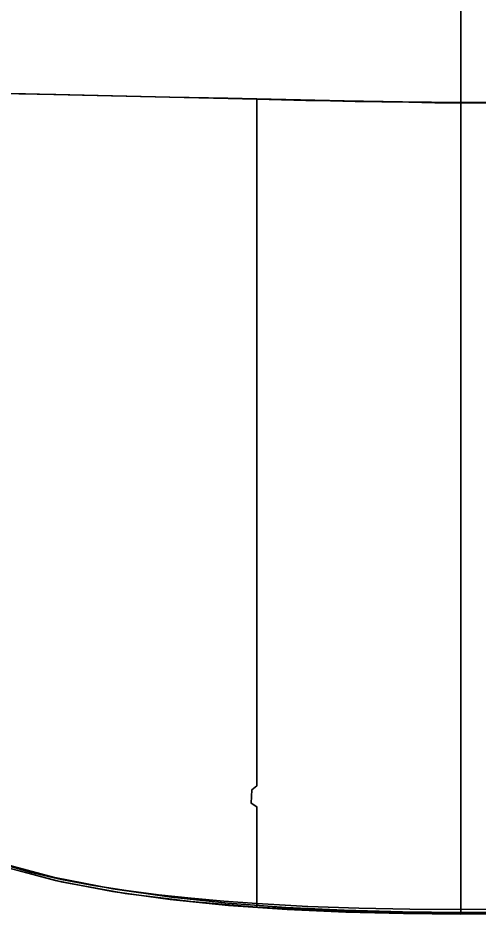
# Model space of a CAD drawing. Header units: centimetres. Extents: x -30.9 to 30.9, y -27.1 to 27.1.
# Drawn here: x -15.16 to 0.62, y -27.13 to 3.54 of the extents above; entities that cross this region are included whole.
import ezdxf

# ---------------------------------------------------------------- set-up
doc = ezdxf.new("R2010")
doc.units = ezdxf.units.CM
doc.layers.get('0').update_dxf_attribs({"true_color": 0x5890e1})

msp = doc.modelspace()

# ---------------------------------------------------------------- linework, layer by layer
at = {"color": 13, "true_color": 0xe05656}
for points in [[(0, 0.645, 0), (0, 2.793, 0), (0, 5.48, 0), (0, 8.162, 0), (0, 9.229, 0), (-1.599, 9.229, 0), (-3.226, 9.236, 0), (-4.927, 9.249, 0), (-6.739, 9.27, 0), (-8.757, 9.308, 0), (-10.911, 9.368, 0), (-13.247, 9.464, 0), (-15.782, 9.564, 0), (-15.782, 7.46, 0), (-15.782, 5.307, 0), (-15.782, 3.132, 0), (-15.782, 0.951, 0), (-13.869, 0.917, 0), (-11.927, 0.878, 0), (-9.963, 0.835, 0), (-7.984, 0.791, 0), (-5.995, 0.747, 0), (-3.999, 0.707, 0), (-2, 0.672, 0)], [(0, 9.229, 0), (0, 8.162, 0), (0, 5.48, 0), (0, 2.793, 0), (0, 0.645, 0), (2, 0.672, 0), (3.999, 0.707, 0), (5.995, 0.747, 0), (7.984, 0.791, 0), (9.963, 0.835, 0), (11.927, 0.878, 0), (13.869, 0.917, 0), (15.782, 0.951, 0), (15.782, 3.132, 0), (15.782, 5.307, 0), (15.782, 7.46, 0), (15.782, 9.564, 0), (13.247, 9.464, 0), (10.911, 9.368, 0), (8.757, 9.308, 0), (6.739, 9.27, 0), (4.927, 9.249, 0), (3.226, 9.236, 0), (1.599, 9.229, 0)], [(0, 0.63, 0), (0, -1.124, 0), (0, -2.876, 0), (0, -4.626, 0), (0, -6.375, 0), (0, -8.123, 0), (0, -9.869, 0), (0, -11.615, 0), (0, -13.359, 0), (0, -15.102, 0), (0, -16.845, 0), (0, -18.588, 0), (0, -20.331, 0), (0, -22.073, 0), (0, -24.656, 0), (0, -26.971, 0), (-1.753, -26.96, 0), (-3.5, -26.925, 0), (-5.245, -26.862, 0), (-6.99, -26.765, 0), (-6.988, -25.121, 0), (-6.989, -23.457, 0), (-7.184, -23.333, 0), (-7.161, -22.877, 0), (-6.989, -22.74, 0), (-6.988, -21.273, 0), (-6.988, -19.808, 0), (-6.988, -18.344, 0), (-6.987, -16.879, 0), (-6.987, -15.412, 0), (-6.986, -13.945, 0), (-6.986, -12.478, 0), (-6.985, -11.01, 0), (-6.985, -9.542, 0), (-6.985, -8.073, 0), (-6.984, -6.604, 0), (-6.984, -5.134, 0), (-6.984, -3.663, 0), (-6.983, -2.192, 0), (-6.983, -0.718, 0), (-6.983, 0.757, 0), (-6.144, 0.738, 0), (-5.305, 0.72, 0), (-4.465, 0.702, 0), (-3.624, 0.686, 0), (-2.707, 0.669, 0), (-1.79, 0.654, 0), (-0.894, 0.641, 0)], [(0, -16.742, 0), (0, -20.214, 0), (0, -23.687, 0), (0, -24.122, 0), (0, -20.214, 0)], [(0, -16.742, 0), (0, -20.214, 0), (0, -24.122, 0), (0, -23.687, 0), (0, -20.214, 0)], [(-6.99, -26.765, 0), (-6.991, -26.885, 0), (-9.248, -26.696, 0), (-11.491, -26.417, 0), (-13.683, -26.027, 0), (-15.831, -25.465, 0), (-15.825, -25.385, 0), (-14.752, -25.692, 0), (-13.668, -25.944, 0), (-12.573, -26.151, 0), (-11.464, -26.323, 0), (-10.351, -26.467, 0), (-9.234, -26.586, 0), (-8.114, -26.684, 0)], [(0, -27.125, 0), (0, -27.124, 0), (0, -27.068, 0), (-2.004, -27.05, 0), (-4, -26.995, 0), (-5.991, -26.896, 0), (-7.981, -26.747, 0), (-9.912, -26.546, 0), (-11.917, -26.262, 0), (-13.9, -25.877, 0), (-15.767, -25.372, 0), (-15.78, -25.407, 0), (-15.794, -25.439, 0), (-15.807, -25.46, 0), (-15.816, -25.466, 0), (-13.893, -25.981, 0), (-11.932, -26.355, 0), (-9.95, -26.629, 0), (-7.954, -26.828, 0), (-5.949, -26.968, 0), (-3.938, -27.059, 0), (-1.97, -27.109, 0)], [(15.816, -25.466, 0), (15.807, -25.46, 0), (15.794, -25.439, 0), (15.78, -25.407, 0), (15.767, -25.372, 0), (13.9, -25.877, 0), (11.917, -26.262, 0), (9.912, -26.546, 0), (7.981, -26.747, 0), (5.991, -26.896, 0), (4, -26.995, 0), (2.004, -27.05, 0), (0, -27.068, 0), (0, -27.124, 0), (0, -27.125, 0), (1.97, -27.109, 0), (3.938, -27.059, 0), (5.949, -26.968, 0), (7.954, -26.828, 0), (9.95, -26.629, 0), (11.932, -26.355, 0), (13.893, -25.981, 0)], [(0, -27.1, 0), (0, -27.125, 0), (-1.97, -27.109, 0), (-3.938, -27.059, 0), (-5.949, -26.968, 0), (-7.954, -26.828, 0), (-9.95, -26.629, 0), (-11.932, -26.355, 0), (-13.893, -25.981, 0), (-15.816, -25.466, 0), (-15.831, -25.465, 0), (-13.683, -26.027, 0), (-11.491, -26.417, 0), (-9.248, -26.696, 0), (-6.991, -26.885, 0), (-5.258, -26.984, 0), (-3.522, -27.05, 0), (-1.762, -27.088, 0)], [(15.816, -25.466, 0), (13.893, -25.981, 0), (11.932, -26.355, 0), (9.95, -26.629, 0), (7.954, -26.828, 0), (5.949, -26.968, 0), (3.938, -27.059, 0), (1.97, -27.109, 0), (0, -27.125, 0), (0, -27.1, 0), (1.762, -27.088, 0), (3.522, -27.05, 0), (5.258, -26.984, 0), (6.991, -26.885, 0), (9.248, -26.696, 0), (11.491, -26.417, 0), (13.683, -26.027, 0), (15.831, -25.465, 0)], [(0, -26.971, 0), (0, -27.1, 0), (-1.762, -27.088, 0), (-3.522, -27.05, 0), (-5.258, -26.984, 0), (-6.991, -26.885, 0), (-6.99, -26.765, 0), (-5.245, -26.862, 0), (-3.5, -26.925, 0), (-1.753, -26.96, 0)], [(5.245, -26.862, 0), (6.99, -26.765, 0), (6.991, -26.885, 0), (5.258, -26.984, 0), (3.522, -27.05, 0), (1.762, -27.088, 0), (0, -27.1, 0), (0, -26.971, 0), (1.753, -26.96, 0), (3.5, -26.925, 0)]]:
    msp.add_polyline3d(points, close=True, dxfattribs=at)
for points in [[(0.894, 0.641, 0), (0, 0.63, 0), (0, 1.708, 0), (0, 2.787, 0), (0, 3.867, 0), (0, 4.946, 0), (0, 6.064, 0), (0, 7.111, 0), (0, 8.155, 0), (0, 9.266, 0), (1.342, 9.268, 0)], [(0, 3.867, 0), (0, 2.787, 0), (0, 1.708, 0), (0, 0.63, 0), (-0.894, 0.641, 0), (-1.79, 0.654, 0), (-2.707, 0.669, 0), (-3.624, 0.686, 0), (-4.465, 0.702, 0), (-5.305, 0.72, 0), (-6.144, 0.738, 0), (-6.983, 0.757, 0), (-7.969, 0.78, 0), (-8.972, 0.804, 0), (-9.972, 0.828, 0), (-10.969, 0.852, 0), (-11.961, 0.875, 0), (-12.948, 0.898, 0), (-13.929, 0.919, 0), (-14.903, 0.939, 0), (-15.869, 0.958, 0)], [(-15.869, 0.958, 0), (-14.903, 0.939, 0), (-13.929, 0.919, 0), (-12.948, 0.898, 0), (-11.961, 0.875, 0), (-10.969, 0.852, 0), (-9.972, 0.828, 0), (-8.972, 0.804, 0), (-7.969, 0.78, 0), (-6.983, 0.757, 0), (-6.983, -0.718, 0), (-6.983, -2.192, 0), (-6.984, -3.663, 0), (-6.984, -5.134, 0), (-6.984, -6.604, 0), (-6.985, -8.073, 0), (-6.985, -9.542, 0), (-6.985, -11.01, 0), (-6.986, -12.478, 0), (-6.986, -13.945, 0), (-6.987, -15.412, 0), (-6.987, -16.879, 0), (-6.988, -18.344, 0), (-6.988, -19.808, 0), (-6.988, -21.273, 0), (-6.989, -22.74, 0), (-7.161, -22.877, 0), (-7.184, -23.333, 0), (-6.989, -23.457, 0), (-6.988, -25.121, 0), (-6.99, -26.765, 0), (-8.114, -26.684, 0), (-9.234, -26.586, 0), (-10.351, -26.467, 0), (-11.464, -26.323, 0), (-12.573, -26.151, 0), (-13.668, -25.944, 0), (-14.752, -25.692, 0), (-15.825, -25.385, 0)], [(-15.767, -25.372, 0), (-13.9, -25.877, 0), (-11.917, -26.262, 0), (-9.912, -26.546, 0), (-7.981, -26.747, 0), (-5.991, -26.896, 0), (-4, -26.995, 0), (-2.004, -27.05, 0), (0, -27.068, 0), (0, -25.429, 0), (0, -24.122, 0), (0, -23.687, 0), (0, -20.214, 0), (0, -16.742, 0), (0, -13.271, 0), (0, -9.798, 0), (0, -6.321, 0), (0, -2.841, 0), (0, 0.645, 0), (-2, 0.672, 0), (-3.999, 0.707, 0), (-5.995, 0.747, 0), (-7.984, 0.791, 0), (-9.963, 0.835, 0), (-11.927, 0.878, 0), (-13.869, 0.917, 0), (-15.782, 0.951, 0)], [(2, 0.672, 0), (0, 0.645, 0), (0, -2.841, 0), (0, -6.321, 0), (0, -9.798, 0), (0, -13.271, 0), (0, -16.742, 0), (0, -20.214, 0), (0, -23.687, 0), (0, -24.122, 0), (0, -25.429, 0), (0, -27.068, 0), (2.004, -27.05, 0)], [(1.753, -26.96, 0), (0, -26.971, 0), (0, -24.656, 0), (0, -22.073, 0), (0, -20.331, 0), (0, -18.588, 0), (0, -16.845, 0), (0, -15.102, 0), (0, -13.359, 0), (0, -11.615, 0), (0, -9.869, 0), (0, -8.123, 0), (0, -6.375, 0), (0, -4.626, 0), (0, -2.876, 0), (0, -1.124, 0), (0, 0.63, 0), (0.894, 0.641, 0)]]:
    msp.add_polyline3d(points, dxfattribs=at)

doc.saveas('drawing.dxf')
